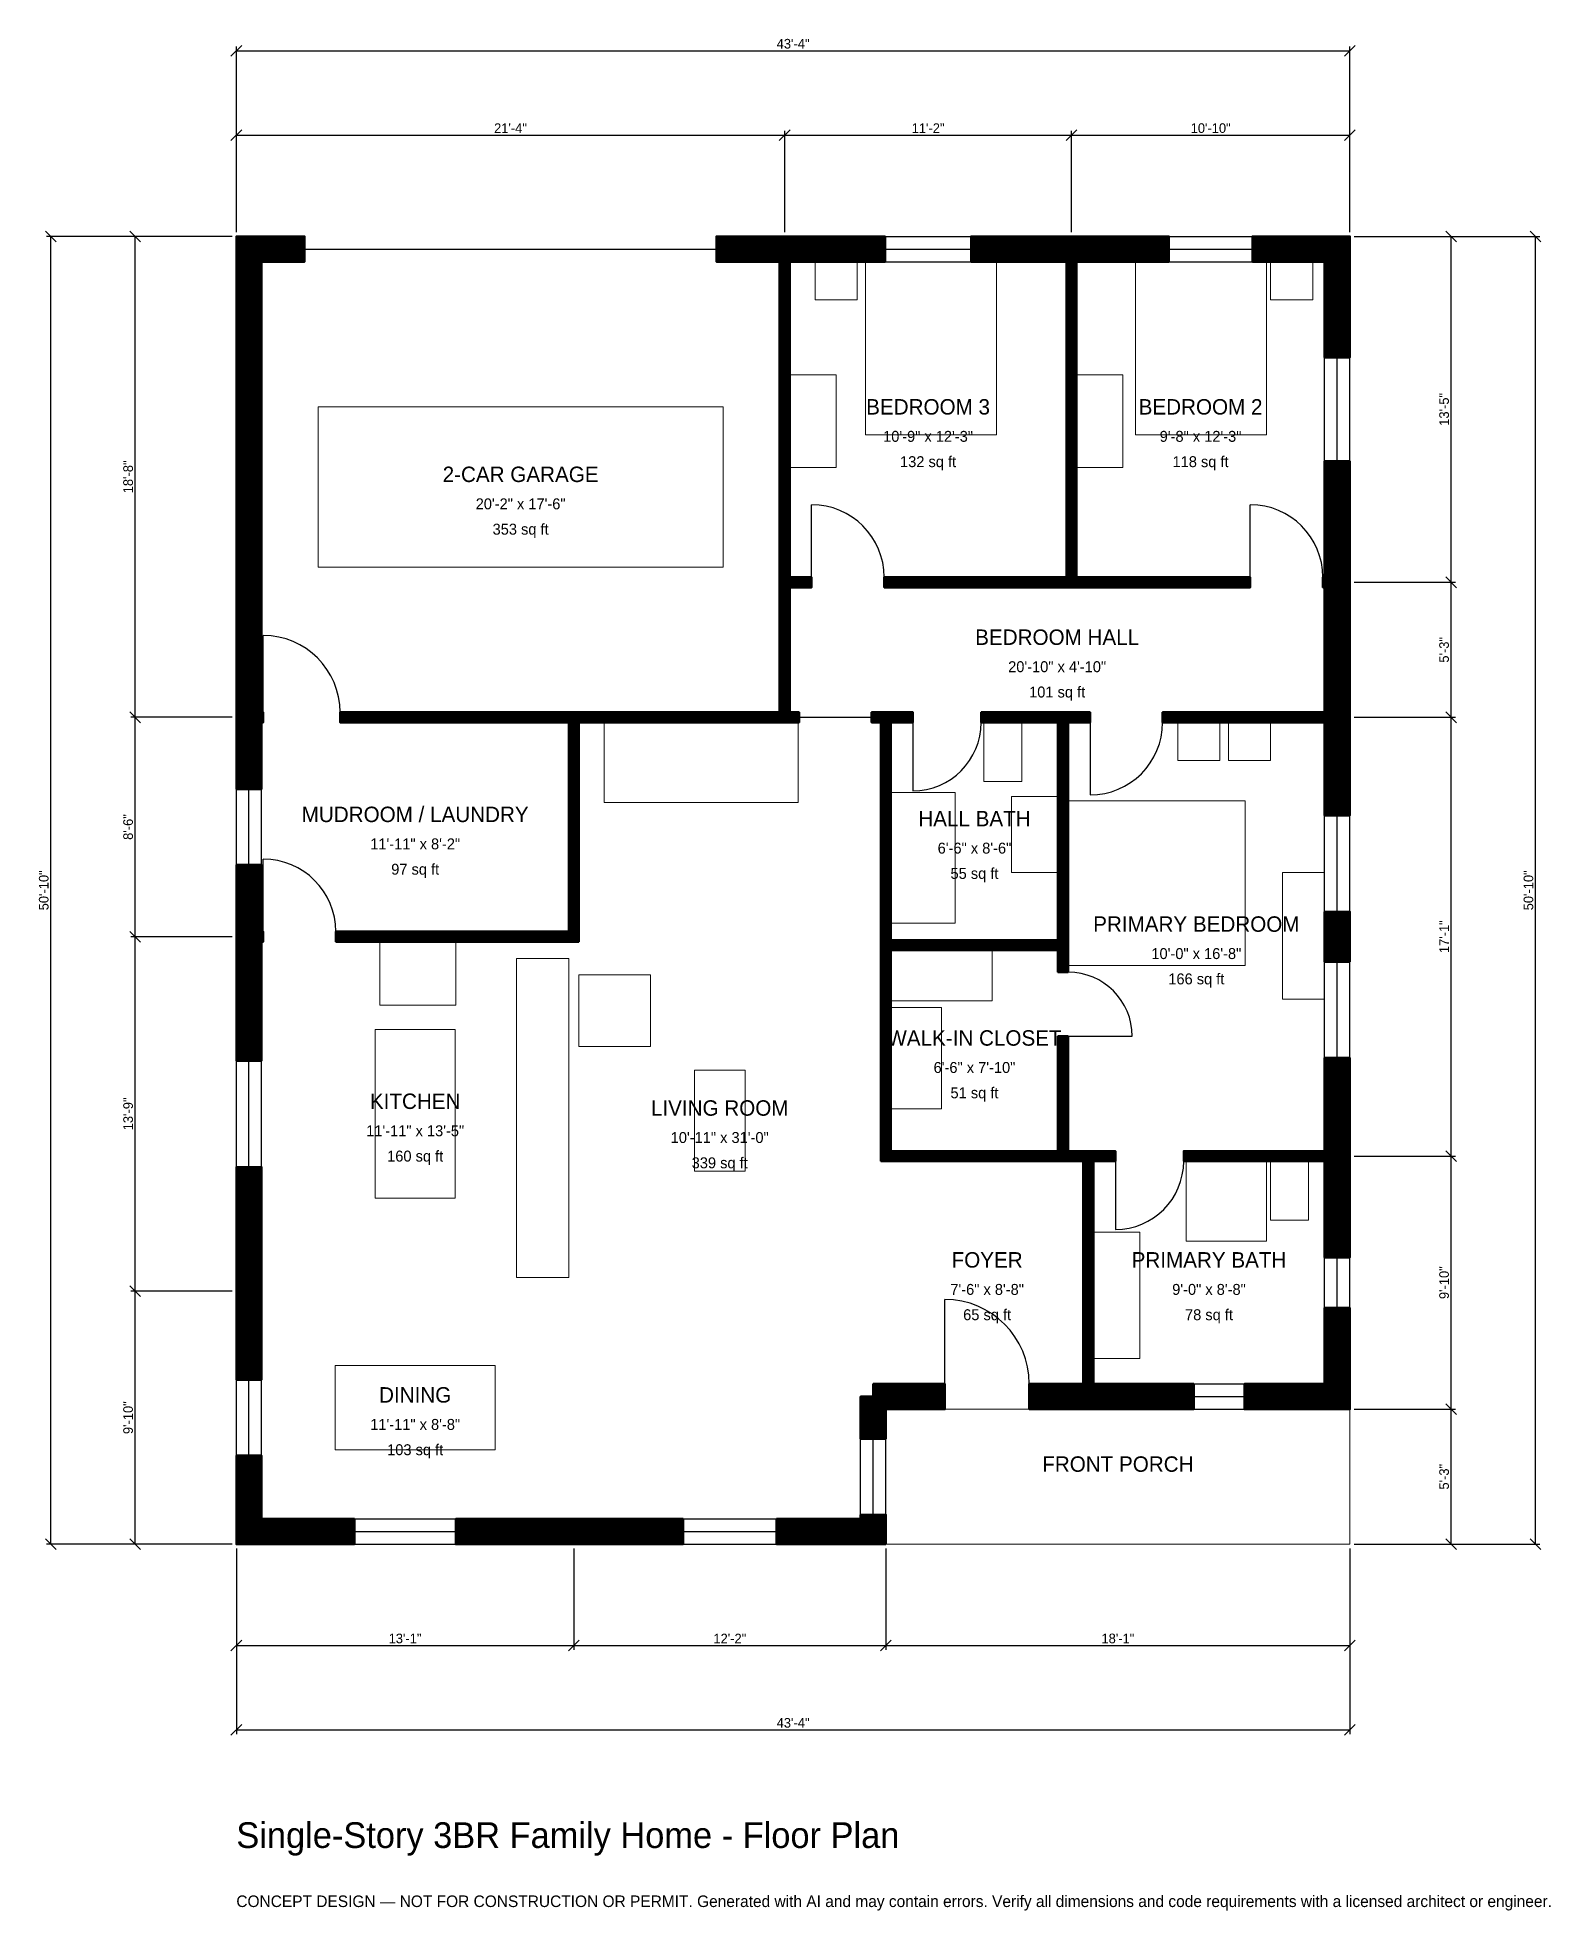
# Model space of a CAD drawing. Header units: inches. Extents: x -93 to 613, y -171 to 703.
import ezdxf
from ezdxf.enums import TextEntityAlignment as Align

# ---------------------------------------------------------------- set-up
doc = ezdxf.new("R2010")
doc.units = ezdxf.units.IN
doc.header["$MEASUREMENT"] = 0
doc.linetypes.add('DASHED', pattern=[0.6, 0.5, -0.1])
for name, color, linetype, lineweight in [('A-ANNO-DIMS', 1, 'Continuous', 13), ('A-ANNO-TEXT', 7, 'Continuous', 18), ('A-AREA-IDEN', 7, 'Continuous', 18), ('A-DOOR', 2, 'Continuous', 25), ('A-FLOR-FIXT', 9, 'Continuous', 13), ('A-FURN', 9, 'Continuous', 13), ('A-GLAZ', 4, 'Continuous', 25), ('A-SITE-PAVE', 8, 'Continuous', 13), ('A-WALL', 7, 'Continuous', 50), ('A-WALL-PATT', 8, 'Continuous', 13)]:
    doc.layers.add(name, color=color, linetype=linetype, lineweight=lineweight)
doc.dimstyles.new('PLAN', dxfattribs={"dimtxt": 4.5, "dimasz": 3, "dimexe": 2, "dimexo": 2, "dimgap": 1, "dimtad": 1, "dimdec": 0, "dimlunit": 4, "dimtsz": 2.5, "dimcen": 2.5, "dimclrd": 1, "dimclre": 1, "dimazin": 3, "dimtfac": 1, "dimtmove": 0, "dimatfit": 3})

msp = doc.modelspace()

# ---------------------------------------------------------------- hatches: boundary and pattern name
at = {"layer": 'A-WALL-PATT'}
h = msp.add_hatch(dxfattribs=at)
h.set_pattern_fill('ANSI31', color=8, scale=0.8)
h.paths.add_polyline_path([(303.1496, 0), (303.1496, 0), (303.1496, 0), (291.3386, 0), (291.3386, 0), (252.1654, 0), (252.1654, 11.811), (291.3386, 11.811), (291.3386, 13.7795), (303.1496, 13.7795), (303.1496, 11.811), (303.1496, 11.811), (303.1496, 0)])
h.paths.add_polyline_path([(163.3858, 0), (151.5748, 0), (102.3622, 0), (102.3622, 11.811), (151.5748, 11.811), (163.3858, 11.811), (208.4646, 11.811), (208.4646, 0), (163.3858, 0)])
h.paths.add_polyline_path([(11.811, 0), (11.811, 0), (0, 0), (0, 0), (0, 0), (0, 11.811), (0, 11.811), (0, 41.3386), (11.811, 41.3386), (11.811, 11.811), (55.1181, 11.811), (55.1181, 0), (11.811, 0)])
h.paths.add_polyline_path([(0, 112.2047), (0, 124.0157), (0, 175.9843), (11.811, 175.9843), (11.811, 124.0157), (11.811, 112.2047), (11.811, 76.7717), (0, 76.7717), (0, 112.2047)])
h.paths.add_polyline_path([(0, 277.5591), (0, 281.1024), (0, 281.1024), (0, 285.8268), (0, 285.8268), (0, 289.3701), (0, 316.9291), (11.811, 316.9291), (11.811, 289.3701), (11.811, 285.8268), (12.5984, 285.8268), (12.5984, 281.1024), (11.811, 281.1024), (11.811, 277.5591), (11.811, 225.5906), (0, 225.5906), (0, 277.5591)])
h.paths.add_polyline_path([(0, 379.9213), (0, 383.4646), (0, 383.4646), (0, 388.189), (0, 388.189), (0, 391.7323), (0, 598.4252), (0, 598.4252), (0, 610.2362), (0, 610.2362), (0, 610.2363), (11.811, 610.2363), (11.811, 610.2362), (31.8898, 610.2362), (31.8898, 598.4252), (11.811, 598.4252), (11.811, 391.7323), (11.811, 388.189), (12.5984, 388.189), (12.5984, 383.4646), (11.811, 383.4646), (11.811, 379.9213), (11.811, 352.3622), (0, 352.3622), (0, 379.9213)])
h.paths.add_polyline_path([(250, 610.2362), (253.5433, 610.2362), (253.5433, 610.2363), (258.2677, 610.2363), (258.2677, 610.2362), (261.811, 610.2362), (302.7559, 610.2362), (302.7559, 598.4252), (261.811, 598.4252), (258.2677, 598.4252), (258.2677, 451.1811), (268.5039, 451.1811), (268.5039, 446.4567), (258.2677, 446.4567), (258.2677, 388.189), (262.5984, 388.189), (262.5984, 383.4646), (258.2677, 383.4646), (253.5433, 383.4646), (159.8425, 383.4646), (159.8425, 285.8268), (159.8425, 281.1024), (155.1181, 281.1024), (46.4567, 281.1024), (46.4567, 285.8268), (155.1181, 285.8268), (155.1181, 383.4646), (48.4252, 383.4646), (48.4252, 388.189), (155.1181, 388.189), (159.8425, 388.189), (253.5433, 388.189), (253.5433, 446.4567), (253.5433, 451.1811), (253.5433, 598.4252), (250, 598.4252), (224.0157, 598.4252), (224.0157, 610.2362), (250, 610.2362)])
h.paths.add_polyline_path([(383.8583, 610.2362), (387.4016, 610.2362), (387.4016, 610.2363), (392.126, 610.2363), (392.126, 610.2362), (395.6693, 610.2362), (435.2362, 610.2362), (435.2362, 598.4252), (395.6693, 598.4252), (392.126, 598.4252), (392.126, 451.1811), (473.2283, 451.1811), (473.2283, 446.4567), (392.126, 446.4567), (387.4016, 446.4567), (302.3622, 446.4567), (302.3622, 451.1811), (387.4016, 451.1811), (387.4016, 598.4252), (383.8583, 598.4252), (342.9134, 598.4252), (342.9134, 610.2362), (383.8583, 610.2362)])
h.paths.add_polyline_path([(507.874, 610.2362), (507.874, 610.2363), (519.685, 610.2363), (519.685, 610.2362), (519.6851, 610.2362), (519.6851, 598.4252), (519.685, 598.4252), (519.685, 553.7402), (507.874, 553.7402), (507.874, 598.4252), (474.2126, 598.4252), (474.2126, 610.2362), (507.874, 610.2362)])
h.paths.add_polyline_path([(519.685, 454.7244), (519.685, 451.1811), (519.6851, 451.1811), (519.6851, 446.4567), (519.685, 446.4567), (519.685, 442.9134), (519.685, 391.7323), (519.685, 391.7323), (519.685, 388.189), (519.6851, 388.189), (519.6851, 383.4646), (519.685, 383.4646), (519.685, 340.0262), (507.874, 340.0262), (507.874, 379.9213), (507.874, 379.9213), (507.874, 383.4646), (432.2835, 383.4646), (432.2835, 388.189), (507.874, 388.189), (507.874, 442.9134), (507.874, 446.4567), (507.0866, 446.4567), (507.0866, 451.1811), (507.874, 451.1811), (507.874, 454.7244), (507.874, 505.315), (519.685, 505.315), (519.685, 454.7244)])
h.paths.add_polyline_path([(519.685, 271.7848), (507.874, 271.7848), (507.874, 295.1444), (519.685, 295.1444), (519.685, 271.7848)])
h.paths.add_polyline_path([(519.685, 183.4646), (519.6851, 183.4646), (519.6851, 178.7402), (519.685, 178.7402), (519.685, 175.1969), (519.685, 175.1969), (519.685, 133.8583), (507.874, 133.8583), (507.874, 178.7402), (442.126, 178.7402), (442.126, 183.4646), (507.874, 183.4646), (507.874, 187.0079), (507.874, 187.0079), (507.874, 226.9029), (519.685, 226.9029), (519.685, 183.4646)])
h.paths.add_polyline_path([(519.685, 74.8031), (519.6851, 74.8031), (519.6851, 62.9921), (519.685, 62.9921), (519.685, 62.9921), (507.874, 62.9921), (507.874, 62.9921), (470.4724, 62.9921), (470.4724, 74.8031), (507.874, 74.8031), (507.874, 110.2362), (519.685, 110.2362), (519.685, 74.8031)])
h.paths.add_polyline_path([(403.5433, 62.9921), (400, 62.9921), (400, 62.9921), (395.2756, 62.9921), (395.2756, 62.9921), (391.7323, 62.9921), (370.0787, 62.9921), (370.0787, 74.8031), (391.7323, 74.8031), (395.2756, 74.8031), (395.2756, 178.7402), (388.189, 178.7402), (383.4646, 178.7402), (305.5118, 178.7402), (300.7874, 178.7402), (300.7874, 183.4646), (300.7874, 277.1654), (300.7874, 281.8898), (300.7874, 383.4646), (296.4567, 383.4646), (296.4567, 388.189), (300.7874, 388.189), (305.5118, 388.189), (315.748, 388.189), (315.748, 383.4646), (305.5118, 383.4646), (305.5118, 281.8898), (383.4646, 281.8898), (383.4646, 383.4646), (347.6378, 383.4646), (347.6378, 388.189), (383.4646, 388.189), (388.189, 388.189), (398.4252, 388.189), (398.4252, 383.4646), (388.189, 383.4646), (388.189, 281.8898), (388.189, 277.1654), (388.189, 266.9291), (383.4646, 266.9291), (383.4646, 277.1654), (305.5118, 277.1654), (305.5118, 183.4646), (383.4646, 183.4646), (383.4646, 237.0079), (388.189, 237.0079), (388.189, 183.4646), (395.2756, 183.4646), (400, 183.4646), (410.2362, 183.4646), (410.2362, 178.7402), (400, 178.7402), (400, 74.8031), (403.5433, 74.8031), (446.8504, 74.8031), (446.8504, 62.9921), (403.5433, 62.9921)])
h.paths.add_polyline_path([(303.1496, 62.9921), (303.1496, 49.2126), (291.3386, 49.2126), (291.3386, 68.8976), (297.2441, 68.8976), (297.2441, 74.8031), (330.7087, 74.8031), (330.7087, 62.9921), (303.1496, 62.9921)])

# ---------------------------------------------------------------- linework, layer by layer
at = {"layer": 'A-DOOR', "linetype": 'DASHED'}
msp.add_line((31.8898, 604.3307), (224.0157, 604.3307), dxfattribs=at)
at = {"layer": 'A-DOOR'}
for p, q in [((268.5039, 451.1811), (268.5039, 485.0394)), ((473.2283, 451.1811), (473.2283, 485.0394)), ((12.5984, 388.189), (12.5984, 424.0157)), ((262.5984, 385.8268), (296.4567, 385.8268)), ((315.748, 383.4646), (315.748, 351.5748)), ((398.4252, 383.4646), (398.4252, 349.6063)), ((12.5984, 285.8268), (12.5984, 319.685)), ((388.189, 237.0079), (418.1102, 237.0079)), ((410.2362, 178.7402), (410.2362, 146.8504)), ((330.7087, 74.8031), (330.7087, 114.1732))]:
    msp.add_line(p, q, dxfattribs=at)
for centre, radius, start, end in [((268.5039, 451.1811), 33.8583, 0, 90), ((473.2283, 451.1811), 33.8583, 0, 90), ((12.5984, 388.189), 35.8268, 0, 90), ((315.748, 383.4646), 31.8898, 270, 360), ((398.4252, 383.4646), 33.8583, 270, 360), ((12.5984, 285.8268), 33.8583, 0, 90), ((388.189, 237.0079), 29.9213, 0, 90), ((410.2362, 178.7402), 31.8898, 270, 360), ((330.7087, 74.8031), 39.3701, 0, 90)]:
    msp.add_arc(centre, radius, start, end, dxfattribs=at)
at = {"layer": 'A-FLOR-FIXT'}
for points in [[(348.8189, 355.9055), (366.5354, 355.9055), (366.5354, 383.4646), (348.8189, 383.4646)], [(305.5118, 289.7638), (335.4331, 289.7638), (335.4331, 350.7874), (305.5118, 350.7874)], [(361.811, 313.3858), (383.4646, 313.3858), (383.4646, 348.8189), (361.811, 348.8189)], [(130.7087, 124.4094), (155.1181, 124.4094), (155.1181, 273.2283), (130.7087, 273.2283)], [(64.7638, 161.4173), (102.1654, 161.4173), (102.1654, 240.1575), (64.7638, 240.1575)], [(443.3071, 141.3386), (480.7087, 141.3386), (480.7087, 178.7402), (443.3071, 178.7402)], [(482.6772, 151.1811), (500.3937, 151.1811), (500.3937, 178.7402), (482.6772, 178.7402)], [(400, 86.6142), (421.6535, 86.6142), (421.6535, 145.6693), (400, 145.6693)]]:
    msp.add_lwpolyline(points, close=True, dxfattribs=at)
at = {"layer": 'A-FURN'}
for points in [[(270.0787, 580.7087), (289.7638, 580.7087), (289.7638, 598.4252), (270.0787, 598.4252)], [(293.7008, 517.7165), (354.7244, 517.7165), (354.7244, 598.4252), (293.7008, 598.4252)], [(419.685, 517.7165), (480.7087, 517.7165), (480.7087, 598.4252), (419.685, 598.4252)], [(482.6772, 580.7087), (502.3622, 580.7087), (502.3622, 598.4252), (482.6772, 598.4252)], [(258.2677, 502.3622), (279.9213, 502.3622), (279.9213, 545.6693), (258.2677, 545.6693)], [(392.126, 502.3622), (413.7795, 502.3622), (413.7795, 545.6693), (392.126, 545.6693)], [(38.189, 455.9055), (227.1654, 455.9055), (227.1654, 530.7087), (38.189, 530.7087)], [(171.6535, 346.063), (262.2047, 346.063), (262.2047, 383.4646), (171.6535, 383.4646)], [(439.3701, 365.748), (459.0551, 365.748), (459.0551, 383.4646), (439.3701, 383.4646)], [(462.9921, 365.748), (482.6772, 365.748), (482.6772, 383.4646), (462.9921, 383.4646)], [(388.189, 270.0787), (470.8661, 270.0787), (470.8661, 346.8504), (388.189, 346.8504)], [(488.189, 254.3307), (507.874, 254.3307), (507.874, 313.3858), (488.189, 313.3858)], [(66.9291, 251.5748), (102.3622, 251.5748), (102.3622, 281.1024), (66.9291, 281.1024)], [(305.5118, 253.5433), (352.7559, 253.5433), (352.7559, 277.1654), (305.5118, 277.1654)], [(159.8425, 232.2835), (193.3071, 232.2835), (193.3071, 265.748), (159.8425, 265.748)], [(305.5118, 203.1496), (329.1339, 203.1496), (329.1339, 250.3937), (305.5118, 250.3937)], [(213.7795, 174.0157), (237.4016, 174.0157), (237.4016, 221.2598), (213.7795, 221.2598)], [(46.063, 44.0945), (120.8661, 44.0945), (120.8661, 83.4646), (46.063, 83.4646)]]:
    msp.add_lwpolyline(points, close=True, dxfattribs=at)
at = {"layer": 'A-GLAZ'}
for p, q in [((302.7559, 610.2362), (342.9134, 610.2362)), ((302.7559, 604.3307), (342.9134, 604.3307)), ((435.2362, 610.2362), (474.2126, 610.2362)), ((435.2362, 604.3307), (474.2126, 604.3307)), ((302.7559, 598.4252), (342.9134, 598.4252)), ((435.2362, 598.4252), (474.2126, 598.4252)), ((507.874, 505.315), (507.874, 553.7402)), ((513.7795, 505.315), (513.7795, 553.7402)), ((519.685, 505.315), (519.685, 553.7402)), ((0, 316.9291), (0, 352.3622)), ((5.9055, 316.9291), (5.9055, 352.3622)), ((11.811, 316.9291), (11.811, 352.3622)), ((507.874, 295.1444), (507.874, 340.0262)), ((513.7795, 295.1444), (513.7795, 340.0262)), ((519.685, 295.1444), (519.685, 340.0262)), ((507.874, 226.9029), (507.874, 271.7848)), ((513.7795, 226.9029), (513.7795, 271.7848)), ((519.685, 226.9029), (519.685, 271.7848)), ((0, 175.9843), (0, 225.5906)), ((5.9055, 175.9843), (5.9055, 225.5906)), ((11.811, 175.9843), (11.811, 225.5906)), ((507.874, 110.2362), (507.874, 133.8583)), ((513.7795, 110.2362), (513.7795, 133.8583)), ((519.685, 110.2362), (519.685, 133.8583)), ((0, 41.3386), (0, 76.7717)), ((5.9055, 41.3386), (5.9055, 76.7717)), ((11.811, 41.3386), (11.811, 76.7717)), ((446.8504, 74.8031), (470.4724, 74.8031)), ((446.8504, 68.8976), (470.4724, 68.8976)), ((446.8504, 62.9921), (470.4724, 62.9921)), ((291.3386, 13.7795), (291.3386, 49.2126)), ((297.2441, 13.7795), (297.2441, 49.2126)), ((303.1496, 13.7795), (303.1496, 49.2126)), ((55.1181, 11.811), (102.3622, 11.811)), ((208.4646, 11.811), (252.1654, 11.811)), ((55.1181, 5.9055), (102.3622, 5.9055)), ((55.1181, 0), (102.3622, 0)), ((208.4646, 5.9055), (252.1654, 5.9055)), ((208.4646, 0), (252.1654, 0))]:
    msp.add_line(p, q, dxfattribs=at)
at = {"layer": 'A-SITE-PAVE', "linetype": 'DASHED'}
msp.add_lwpolyline([(303.1496, 0), (519.685, 0), (519.685, 62.9921), (303.1496, 62.9921)], close=True, dxfattribs=at)
at = {"layer": 'A-WALL'}
for points in [[(0, 379.9213), (0, 383.4646), (0, 383.4646), (0, 388.189), (0, 388.189), (0, 391.7323), (0, 598.4252), (0, 598.4252), (0, 610.2362), (0, 610.2362), (0, 610.2363), (11.811, 610.2363), (11.811, 610.2362), (31.8898, 610.2362), (31.8898, 598.4252), (11.811, 598.4252), (11.811, 391.7323), (11.811, 388.189), (12.5984, 388.189), (12.5984, 383.4646), (11.811, 383.4646), (11.811, 379.9213), (11.811, 352.3622), (0, 352.3622), (0, 379.9213)], [(250, 610.2362), (253.5433, 610.2362), (253.5433, 610.2363), (258.2677, 610.2363), (258.2677, 610.2362), (261.811, 610.2362), (302.7559, 610.2362), (302.7559, 598.4252), (261.811, 598.4252), (258.2677, 598.4252), (258.2677, 451.1811), (268.5039, 451.1811), (268.5039, 446.4567), (258.2677, 446.4567), (258.2677, 388.189), (262.5984, 388.189), (262.5984, 383.4646), (258.2677, 383.4646), (253.5433, 383.4646), (159.8425, 383.4646), (159.8425, 285.8268), (159.8425, 281.1024), (155.1181, 281.1024), (46.4567, 281.1024), (46.4567, 285.8268), (155.1181, 285.8268), (155.1181, 383.4646), (48.4252, 383.4646), (48.4252, 388.189), (155.1181, 388.189), (159.8425, 388.189), (253.5433, 388.189), (253.5433, 446.4567), (253.5433, 451.1811), (253.5433, 598.4252), (250, 598.4252), (224.0157, 598.4252), (224.0157, 610.2362), (250, 610.2362)], [(383.8583, 610.2362), (387.4016, 610.2362), (387.4016, 610.2363), (392.126, 610.2363), (392.126, 610.2362), (395.6693, 610.2362), (435.2362, 610.2362), (435.2362, 598.4252), (395.6693, 598.4252), (392.126, 598.4252), (392.126, 451.1811), (473.2283, 451.1811), (473.2283, 446.4567), (392.126, 446.4567), (387.4016, 446.4567), (302.3622, 446.4567), (302.3622, 451.1811), (387.4016, 451.1811), (387.4016, 598.4252), (383.8583, 598.4252), (342.9134, 598.4252), (342.9134, 610.2362), (383.8583, 610.2362)], [(507.874, 610.2362), (507.874, 610.2363), (519.685, 610.2363), (519.685, 610.2362), (519.6851, 610.2362), (519.6851, 598.4252), (519.685, 598.4252), (519.685, 553.7402), (507.874, 553.7402), (507.874, 598.4252), (474.2126, 598.4252), (474.2126, 610.2362), (507.874, 610.2362)], [(519.685, 454.7244), (519.685, 451.1811), (519.6851, 451.1811), (519.6851, 446.4567), (519.685, 446.4567), (519.685, 442.9134), (519.685, 391.7323), (519.685, 391.7323), (519.685, 388.189), (519.6851, 388.189), (519.6851, 383.4646), (519.685, 383.4646), (519.685, 340.0262), (507.874, 340.0262), (507.874, 379.9213), (507.874, 379.9213), (507.874, 383.4646), (432.2835, 383.4646), (432.2835, 388.189), (507.874, 388.189), (507.874, 442.9134), (507.874, 446.4567), (507.0866, 446.4567), (507.0866, 451.1811), (507.874, 451.1811), (507.874, 454.7244), (507.874, 505.315), (519.685, 505.315), (519.685, 454.7244)], [(403.5433, 62.9921), (400, 62.9921), (400, 62.9921), (395.2756, 62.9921), (395.2756, 62.9921), (391.7323, 62.9921), (370.0787, 62.9921), (370.0787, 74.8031), (391.7323, 74.8031), (395.2756, 74.8031), (395.2756, 178.7402), (388.189, 178.7402), (383.4646, 178.7402), (305.5118, 178.7402), (300.7874, 178.7402), (300.7874, 183.4646), (300.7874, 277.1654), (300.7874, 281.8898), (300.7874, 383.4646), (296.4567, 383.4646), (296.4567, 388.189), (300.7874, 388.189), (305.5118, 388.189), (315.748, 388.189), (315.748, 383.4646), (305.5118, 383.4646), (305.5118, 281.8898), (383.4646, 281.8898), (383.4646, 383.4646), (347.6378, 383.4646), (347.6378, 388.189), (383.4646, 388.189), (388.189, 388.189), (398.4252, 388.189), (398.4252, 383.4646), (388.189, 383.4646), (388.189, 281.8898), (388.189, 277.1654), (388.189, 266.9291), (383.4646, 266.9291), (383.4646, 277.1654), (305.5118, 277.1654), (305.5118, 183.4646), (383.4646, 183.4646), (383.4646, 237.0079), (388.189, 237.0079), (388.189, 183.4646), (395.2756, 183.4646), (400, 183.4646), (410.2362, 183.4646), (410.2362, 178.7402), (400, 178.7402), (400, 74.8031), (403.5433, 74.8031), (446.8504, 74.8031), (446.8504, 62.9921), (403.5433, 62.9921)], [(0, 277.5591), (0, 281.1024), (0, 281.1024), (0, 285.8268), (0, 285.8268), (0, 289.3701), (0, 316.9291), (11.811, 316.9291), (11.811, 289.3701), (11.811, 285.8268), (12.5984, 285.8268), (12.5984, 281.1024), (11.811, 281.1024), (11.811, 277.5591), (11.811, 225.5906), (0, 225.5906), (0, 277.5591)], [(519.685, 271.7848), (507.874, 271.7848), (507.874, 295.1444), (519.685, 295.1444), (519.685, 271.7848)], [(519.685, 183.4646), (519.6851, 183.4646), (519.6851, 178.7402), (519.685, 178.7402), (519.685, 175.1969), (519.685, 175.1969), (519.685, 133.8583), (507.874, 133.8583), (507.874, 178.7402), (442.126, 178.7402), (442.126, 183.4646), (507.874, 183.4646), (507.874, 187.0079), (507.874, 187.0079), (507.874, 226.9029), (519.685, 226.9029), (519.685, 183.4646)], [(0, 112.2047), (0, 124.0157), (0, 175.9843), (11.811, 175.9843), (11.811, 124.0157), (11.811, 112.2047), (11.811, 76.7717), (0, 76.7717), (0, 112.2047)], [(519.685, 74.8031), (519.6851, 74.8031), (519.6851, 62.9921), (519.685, 62.9921), (519.685, 62.9921), (507.874, 62.9921), (507.874, 62.9921), (470.4724, 62.9921), (470.4724, 74.8031), (507.874, 74.8031), (507.874, 110.2362), (519.685, 110.2362), (519.685, 74.8031)], [(303.1496, 62.9921), (303.1496, 49.2126), (291.3386, 49.2126), (291.3386, 68.8976), (297.2441, 68.8976), (297.2441, 74.8031), (330.7087, 74.8031), (330.7087, 62.9921), (303.1496, 62.9921)], [(11.811, 0), (11.811, 0), (0, 0), (0, 0), (0, 0), (0, 11.811), (0, 11.811), (0, 41.3386), (11.811, 41.3386), (11.811, 11.811), (55.1181, 11.811), (55.1181, 0), (11.811, 0)], [(163.3858, 0), (151.5748, 0), (102.3622, 0), (102.3622, 11.811), (151.5748, 11.811), (163.3858, 11.811), (208.4646, 11.811), (208.4646, 0), (163.3858, 0)], [(303.1496, 0), (303.1496, 0), (303.1496, 0), (291.3386, 0), (291.3386, 0), (252.1654, 0), (252.1654, 11.811), (291.3386, 11.811), (291.3386, 13.7795), (303.1496, 13.7795), (303.1496, 11.811), (303.1496, 11.811), (303.1496, 0)]]:
    msp.add_lwpolyline(points, close=True, dxfattribs=at)

# ---------------------------------------------------------------- texts
at = {"layer": 'A-ANNO-TEXT'}
for s, height, p in [('Single-Story 3BR Family Home - Floor Plan', 12, (0, -141.7323)), ('CONCEPT DESIGN — NOT FOR CONSTRUCTION OR PERMIT. Generated with AI and may contain errors. Verify all dimensions and code requirements with a licensed architect or engineer.', 5.4, (0, -169.2913))]:
    msp.add_text(s, height=height, dxfattribs=at).set_placement(p)
at = {"layer": 'A-AREA-IDEN'}
for s, height, p in [('BEDROOM 3', 7.2, (322.8346, 530.7087)), ('BEDROOM 2', 7.2, (450, 530.7087)), ('10\'-9" x 12\'-3"', 5.1, (322.8346, 516.9291)), ('9\'-8" x 12\'-3"', 5.1, (450, 516.9291)), ('132 sq ft', 5.1, (322.8346, 505.1181)), ('118 sq ft', 5.1, (450, 505.1181)), ('2-CAR GARAGE', 7.2, (132.6772, 499.2126)), ('20\'-2" x 17\'-6"', 5.1, (132.6772, 485.4331)), ('353 sq ft', 5.1, (132.6772, 473.622)), ('BEDROOM HALL', 7.2, (383.0709, 423.2283)), ('20\'-10" x 4\'-10"', 5.1, (383.0709, 409.4488)), ('101 sq ft', 5.1, (383.0709, 397.6378)), ('MUDROOM / LAUNDRY', 7.2, (83.4646, 340.5512)), ('HALL BATH', 7.2, (344.4882, 338.5827)), ('11\'-11" x 8\'-2"', 5.1, (83.4646, 326.7717)), ('6\'-6" x 8\'-6"', 5.1, (344.4882, 324.8031)), ('97 sq ft', 5.1, (83.4646, 314.9606)), ('55 sq ft', 5.1, (344.4882, 312.9921)), ('PRIMARY BEDROOM', 7.2, (448.0315, 289.3701)), ('10\'-0" x 16\'-8"', 5.1, (448.0315, 275.5906)), ('166 sq ft', 5.1, (448.0315, 263.7795)), ('WALK-IN CLOSET', 7.2, (344.4882, 236.2205)), ('6\'-6" x 7\'-10"', 5.1, (344.4882, 222.4409)), ('KITCHEN', 7.2, (83.4646, 206.6929)), ('51 sq ft', 5.1, (344.4882, 210.6299)), ('LIVING ROOM', 7.2, (225.5906, 203.5433)), ('11\'-11" x 13\'-5"', 5.1, (83.4646, 192.9134)), ('10\'-11" x 31\'-0"', 5.1, (225.5906, 189.7638)), ('160 sq ft', 5.1, (83.4646, 181.1024)), ('339 sq ft', 5.1, (225.5906, 177.9528)), ('FOYER', 7.2, (350.3937, 132.6772)), ('PRIMARY BATH', 7.2, (453.937, 132.6772)), ('7\'-6" x 8\'-8"', 5.1, (350.3937, 118.8976)), ('9\'-0" x 8\'-8"', 5.1, (453.937, 118.8976)), ('65 sq ft', 5.1, (350.3937, 107.0866)), ('78 sq ft', 5.1, (453.937, 107.0866)), ('DINING', 7.2, (83.4646, 69.685)), ('11\'-11" x 8\'-8"', 5.1, (83.4646, 55.9055)), ('103 sq ft', 5.1, (83.4646, 44.0945)), ('FRONT PORCH', 7.2, (411.4173, 37.4016))]:
    msp.add_text(s, height=height, dxfattribs=at).set_placement(p, align=Align.MIDDLE_CENTER)

# ---------------------------------------------------------------- dimensions: what is measured, and where the dimension line sits
at = {"layer": 'A-ANNO-DIMS'}
for base, p1, p2, text in [((0, 696.8504), (0, 610.2362), (519.685, 610.2362), '43\'-4"'), ((0, 657.4803), (0, 610.2362), (255.9055, 610.2362), '21\'-4"'), ((255.9055, 657.4803), (255.9055, 610.2362), (389.7638, 610.2362), '11\'-2"'), ((389.7638, 657.4803), (389.7638, 610.2362), (519.685, 610.2362), '10\'-10"'), ((0, -47.2441), (0, 0), (157.4803, 0), '13\'-1"'), ((0, -86.6142), (0, 0), (519.685, 0), '43\'-4"'), ((157.4803, -47.2441), (157.4803, 0), (303.1496, 0), '12\'-2"'), ((303.1496, -47.2441), (303.1496, 0), (519.685, 0), '18\'-1"')]:
    msp.add_linear_dim(base=base, p1=p1, p2=p2, text=text, dimstyle='PLAN', dxfattribs=at).render()
for base, p1, p2, text in [((-86.6142, 0), (0, 0), (0, 610.2362), '50\'-10"'), ((-47.2441, 385.8268), (0, 385.8268), (0, 610.2362), '18\'-8"'), ((566.9291, 448.8189), (519.685, 448.8189), (519.685, 610.2362), '13\'-5"'), ((606.2992, 0), (519.685, 0), (519.685, 610.2362), '50\'-10"'), ((566.9291, 385.8268), (519.685, 385.8268), (519.685, 448.8189), '5\'-3"'), ((-47.2441, 283.4646), (0, 283.4646), (0, 385.8268), '8\'-6"'), ((566.9291, 181.1024), (519.685, 181.1024), (519.685, 385.8268), '17\'-1"'), ((-47.2441, 118.1102), (0, 118.1102), (0, 283.4646), '13\'-9"'), ((566.9291, 62.9921), (519.685, 62.9921), (519.685, 181.1024), '9\'-10"'), ((-47.2441, 0), (0, 0), (0, 118.1102), '9\'-10"'), ((566.9291, 0), (519.685, 0), (519.685, 62.9921), '5\'-3"')]:
    msp.add_linear_dim(base=base, p1=p1, p2=p2, angle=90, text=text, dimstyle='PLAN', dxfattribs=at).render()

doc.saveas('drawing.dxf')
